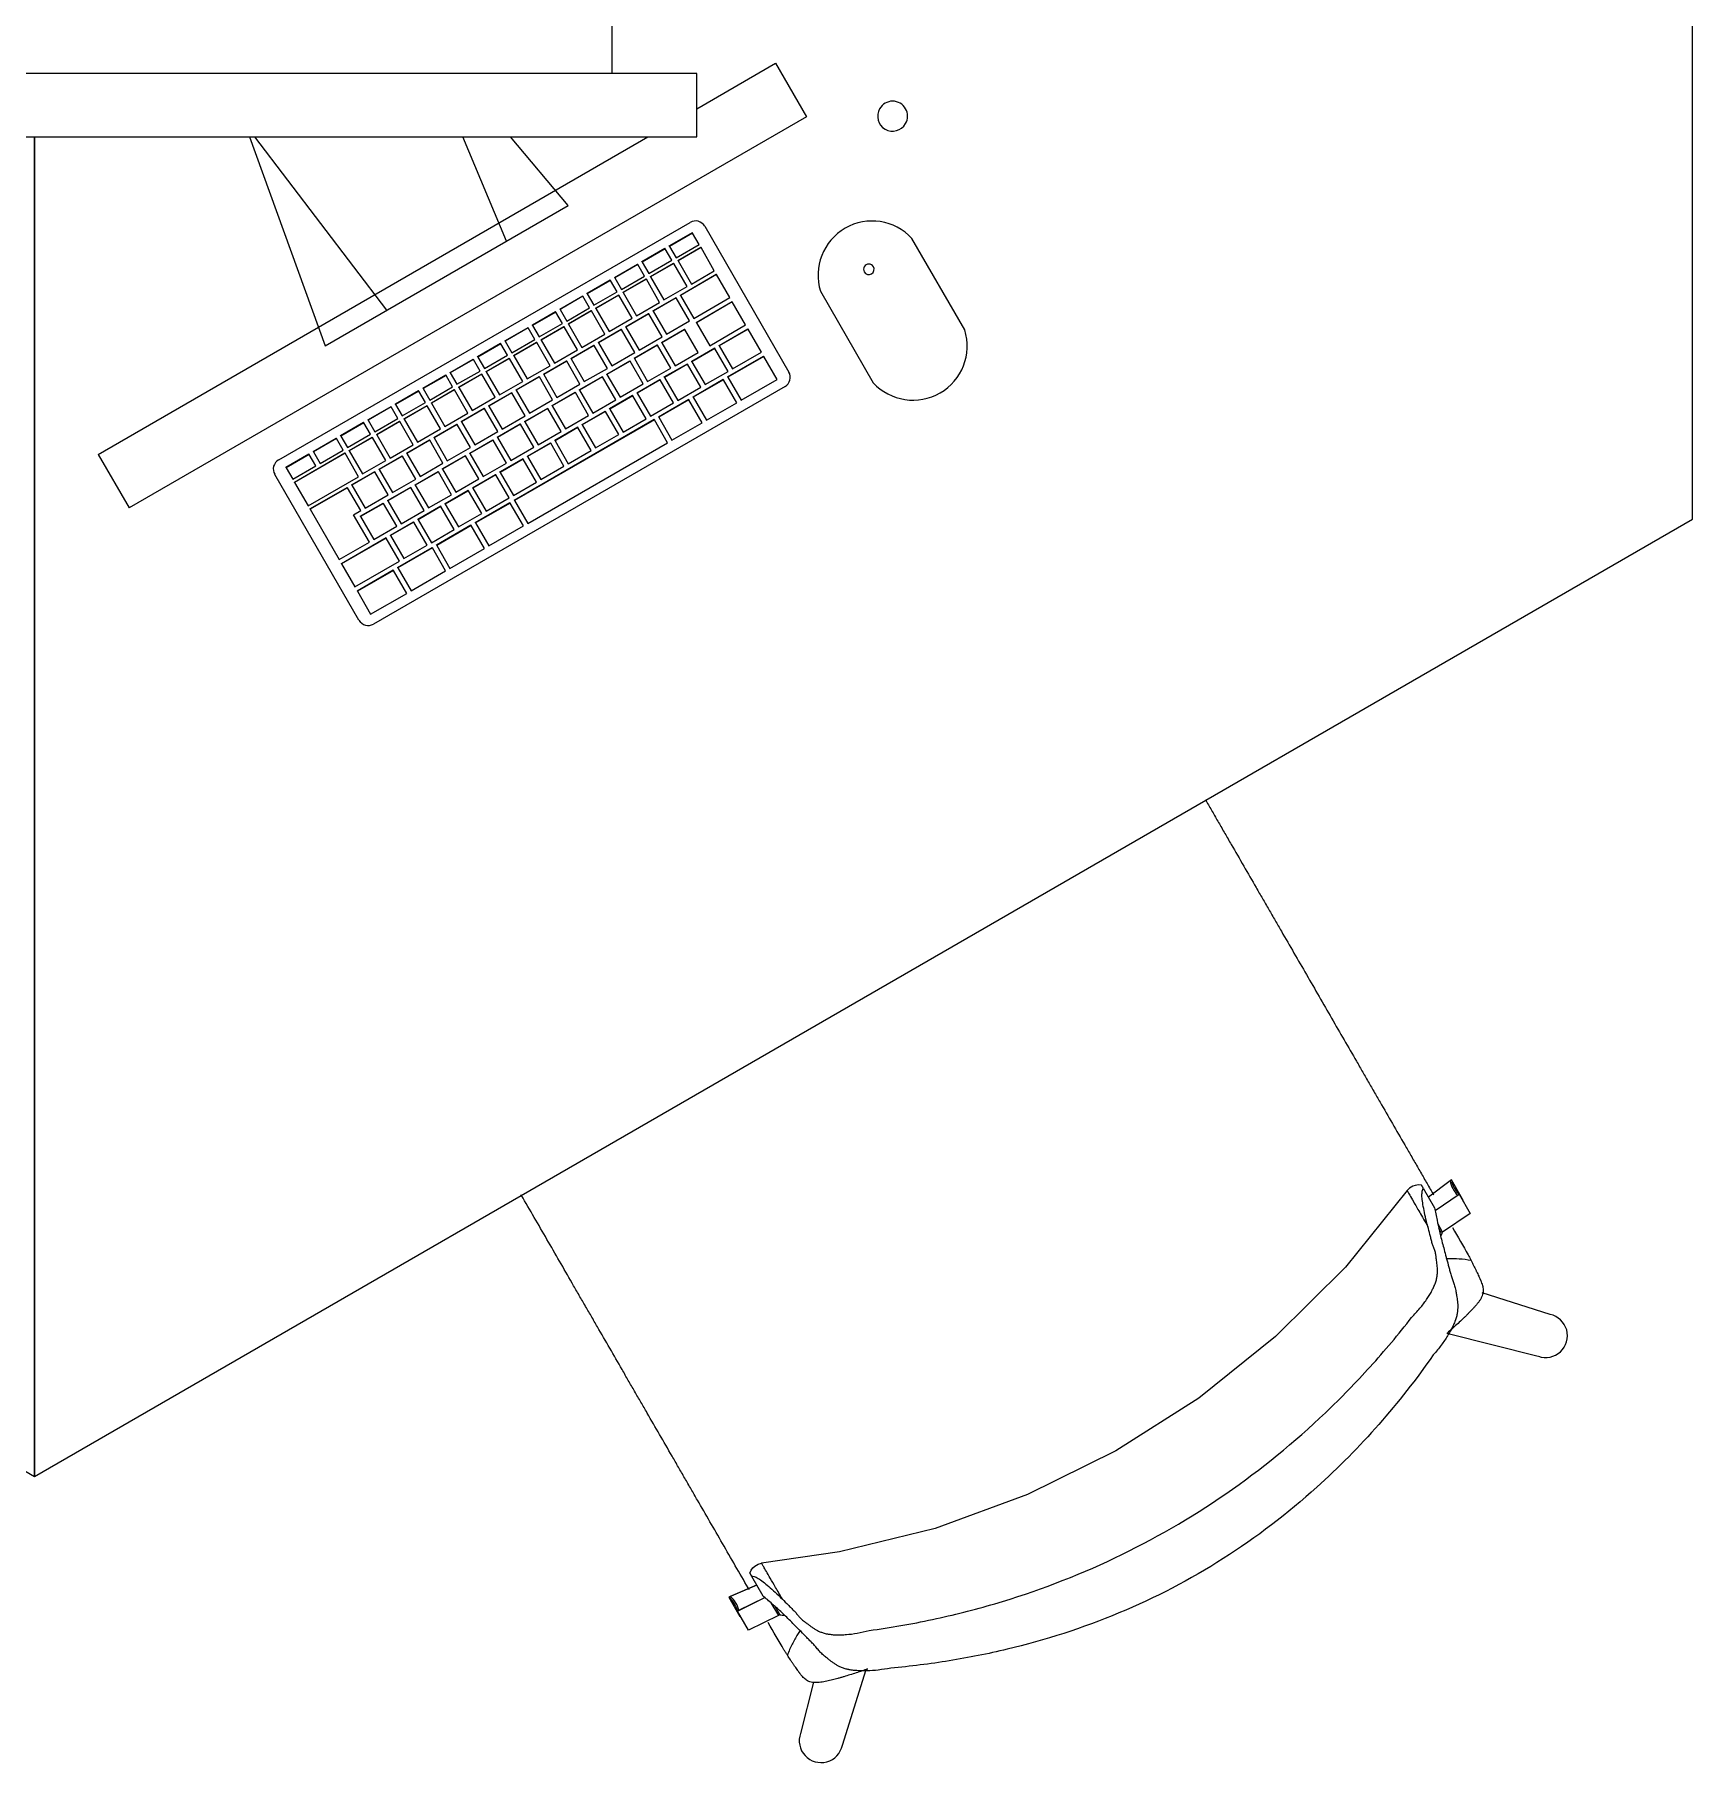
# Model space of a CAD drawing. Header units: millimetres. Extents: x 79795 to 317870, y -36033 to 97293.
# Drawn here: x 214530 to 215526, y 21471 to 22509 of the extents above; entities that cross this region are included whole.
import ezdxf

# ---------------------------------------------------------------- set-up
doc = ezdxf.new("R2010")
doc.units = ezdxf.units.MM
doc.header["$MEASUREMENT"] = 0
for name, color, linetype, lineweight in [('A-GENM', 8, 'CONTINUOUS', 9), ('E-ELEC-EQPM', 8, 'CONTINUOUS', 9), ('I-FURN', 8, 'CONTINUOUS', 9)]:
    doc.layers.add(name, color=color, linetype=linetype, lineweight=lineweight)

msp = doc.modelspace()

# ---------------------------------------------------------------- linework, layer by layer
at = {"layer": 'A-GENM'}
for p, q in [((214676.6, 22253.9), (214923.8, 22396.6)), ((214932.5, 22394.3), (214983.1, 22306.7)), ((214894.8, 22373), (214908.6, 22381)), ((214908.8, 22380.7), (214908.6, 22381)), ((214911.2, 22382.5), (214925.1, 22390.5)), ((214911.4, 22382.2), (214911.2, 22382.5)), ((214925.2, 22390.2), (214911.4, 22382.2)), ((214911.4, 22382.2), (214915.4, 22375.3)), ((214915.4, 22375.3), (214929.2, 22383.3)), ((214916.4, 22373.6), (214930.2, 22381.6)), ((214930.4, 22381.4), (214916.5, 22373.4)), ((214925.2, 22390.2), (214925.1, 22390.5)), ((214929.2, 22383.3), (214925.2, 22390.2)), ((214930.4, 22381.4), (214930.2, 22381.6)), ((214938.3, 22367.5), (214930.4, 22381.4)), ((215088.7, 22332), (215057, 22387)), ((214878.3, 22363.5), (214892.2, 22371.5)), ((214892.3, 22371.2), (214878.5, 22363.2)), ((214892.3, 22371.2), (214892.2, 22371.5)), ((214896.3, 22364.3), (214892.3, 22371.2)), ((214894.9, 22372.7), (214894.8, 22373)), ((214908.8, 22380.7), (214894.9, 22372.7)), ((214894.9, 22372.7), (214898.9, 22365.8)), ((214898.9, 22365.8), (214912.8, 22373.8)), ((214899.9, 22364.1), (214913.8, 22372.1)), ((214913.9, 22371.9), (214900, 22363.9)), ((214912.8, 22373.8), (214908.8, 22380.7)), ((214913.9, 22371.9), (214913.8, 22372.1)), ((214921.9, 22358), (214913.9, 22371.9)), ((214916.5, 22373.4), (214916.4, 22373.6)), ((214916.5, 22373.4), (214924.5, 22359.5)), ((214861.9, 22354), (214875.7, 22362)), ((214875.9, 22361.7), (214862, 22353.7)), ((214875.9, 22361.7), (214875.7, 22362)), ((214879.9, 22354.8), (214875.9, 22361.7)), ((214878.5, 22363.2), (214878.3, 22363.5)), ((214878.5, 22363.2), (214882.5, 22356.3)), ((214882.5, 22356.3), (214896.3, 22364.3)), ((214883.5, 22354.6), (214897.3, 22362.6)), ((214897.5, 22362.4), (214883.6, 22354.4)), ((214897.5, 22362.4), (214897.3, 22362.6)), ((214905.4, 22348.5), (214897.5, 22362.4)), ((214900, 22363.9), (214899.9, 22364.1)), ((214900, 22363.9), (214908, 22350)), ((214917.9, 22352.9), (214939.5, 22365.4)), ((214939.7, 22365.2), (214918, 22352.7)), ((214924.5, 22359.5), (214938.3, 22367.5)), ((214939.7, 22365.2), (214939.5, 22365.4)), ((214947.7, 22351.4), (214939.7, 22365.2)), ((214845.4, 22344.5), (214859.3, 22352.5)), ((214859.4, 22352.2), (214845.6, 22344.2)), ((214859.4, 22352.2), (214859.3, 22352.5)), ((214863.4, 22345.3), (214859.4, 22352.2)), ((214862, 22353.7), (214861.9, 22354)), ((214862, 22353.7), (214866, 22346.8)), ((214866, 22346.8), (214879.9, 22354.8)), ((214867, 22345.1), (214880.9, 22353.1)), ((214881, 22352.9), (214867.1, 22344.9)), ((214881, 22352.9), (214880.9, 22353.1)), ((214889, 22339), (214881, 22352.9)), ((214883.6, 22354.4), (214883.5, 22354.6)), ((214883.6, 22354.4), (214891.6, 22340.5)), ((214901.4, 22343.4), (214915.3, 22351.4)), ((214915.4, 22351.2), (214901.6, 22343.2)), ((214908, 22350), (214921.9, 22358)), ((214915.4, 22351.2), (214915.3, 22351.4)), ((214923.4, 22337.4), (214915.4, 22351.2)), ((214918, 22352.7), (214917.9, 22352.9)), ((214918, 22352.7), (214926, 22338.9)), ((214926, 22338.9), (214947.7, 22351.4)), ((215002, 22355.2), (215033.7, 22300.2)), ((214829, 22335), (214842.8, 22343)), ((214843, 22342.7), (214829.1, 22334.7)), ((214843, 22342.7), (214842.8, 22343)), ((214847, 22335.8), (214843, 22342.7)), ((214845.6, 22344.2), (214845.4, 22344.5)), ((214845.6, 22344.2), (214849.6, 22337.3)), ((214849.6, 22337.3), (214863.4, 22345.3)), ((214850.5, 22335.6), (214864.4, 22343.6)), ((214864.5, 22343.4), (214850.7, 22335.4)), ((214864.5, 22343.4), (214864.4, 22343.6)), ((214872.5, 22329.5), (214864.5, 22343.4)), ((214867.1, 22344.9), (214867, 22345.1)), ((214867.1, 22344.9), (214875.1, 22331)), ((214885, 22333.9), (214898.8, 22341.9)), ((214899, 22341.7), (214885.1, 22333.7)), ((214891.6, 22340.5), (214905.4, 22348.5)), ((214899, 22341.7), (214898.8, 22341.9)), ((214907, 22327.9), (214899, 22341.7)), ((214901.6, 22343.2), (214901.4, 22343.4)), ((214901.6, 22343.2), (214909.6, 22329.4)), ((214927.4, 22336.5), (214949, 22349)), ((214949.1, 22348.8), (214927.5, 22336.3)), ((214949.1, 22348.8), (214949, 22349)), ((214957.1, 22335), (214949.1, 22348.8)), ((214812.5, 22325.5), (214826.4, 22333.5)), ((214826.5, 22333.2), (214812.7, 22325.2)), ((214826.5, 22333.2), (214826.4, 22333.5)), ((214830.5, 22326.3), (214826.5, 22333.2)), ((214829.1, 22334.7), (214829, 22335)), ((214829.1, 22334.7), (214833.1, 22327.8)), ((214833.1, 22327.8), (214847, 22335.8)), ((214834.1, 22326.1), (214847.9, 22334.1)), ((214848.1, 22333.9), (214834.2, 22325.9)), ((214848.1, 22333.9), (214847.9, 22334.1)), ((214856.1, 22320), (214848.1, 22333.9)), ((214850.7, 22335.4), (214850.5, 22335.6)), ((214850.7, 22335.4), (214858.7, 22321.5)), ((214858.7, 22321.5), (214872.5, 22329.5)), ((214868.5, 22324.4), (214882.4, 22332.4)), ((214882.5, 22332.2), (214868.7, 22324.2)), ((214875.1, 22331), (214889, 22339)), ((214882.5, 22332.2), (214882.4, 22332.4)), ((214890.5, 22318.4), (214882.5, 22332.2)), ((214885.1, 22333.7), (214885, 22333.9)), ((214885.1, 22333.7), (214893.1, 22319.9)), ((214906.6, 22324.5), (214920.4, 22332.5)), ((214920.6, 22332.3), (214906.7, 22324.3)), ((214909.6, 22329.4), (214923.4, 22337.4)), ((214920.6, 22332.3), (214920.4, 22332.5)), ((214928.6, 22318.5), (214920.6, 22332.3)), ((214927.5, 22336.3), (214927.4, 22336.5)), ((214927.5, 22336.3), (214935.5, 22322.5)), ((214935.5, 22322.5), (214957.1, 22335)), ((214941.2, 22322.7), (214958.5, 22332.7)), ((214958.6, 22332.4), (214941.3, 22322.4)), ((214958.6, 22332.4), (214958.5, 22332.7)), ((214966.6, 22318.6), (214958.6, 22332.4)), ((214796.1, 22316), (214809.9, 22324)), ((214810.1, 22323.7), (214796.2, 22315.7)), ((214810.1, 22323.7), (214809.9, 22324)), ((214814, 22316.8), (214810.1, 22323.7)), ((214812.7, 22325.2), (214812.5, 22325.5)), ((214812.7, 22325.2), (214816.6, 22318.3)), ((214816.6, 22318.3), (214830.5, 22326.3)), ((214817.6, 22316.6), (214831.5, 22324.6)), ((214831.6, 22324.4), (214817.8, 22316.4)), ((214831.6, 22324.4), (214831.5, 22324.6)), ((214839.6, 22310.5), (214831.6, 22324.4)), ((214834.2, 22325.9), (214834.1, 22326.1)), ((214834.2, 22325.9), (214842.2, 22312)), ((214842.2, 22312), (214856.1, 22320)), ((214852.1, 22314.9), (214865.9, 22322.9)), ((214866.1, 22322.7), (214852.2, 22314.7)), ((214866.1, 22322.7), (214865.9, 22322.9)), ((214874.1, 22308.9), (214866.1, 22322.7)), ((214868.7, 22324.2), (214868.5, 22324.4)), ((214868.7, 22324.2), (214876.7, 22310.4)), ((214890.1, 22315), (214904, 22323)), ((214904.1, 22322.8), (214890.3, 22314.8)), ((214893.1, 22319.9), (214907, 22327.9)), ((214904.1, 22322.8), (214904, 22323)), ((214912.1, 22309), (214904.1, 22322.8)), ((214906.7, 22324.3), (214906.6, 22324.5)), ((214906.7, 22324.3), (214914.7, 22310.5)), ((214924.7, 22313.2), (214938.6, 22321.2)), ((214938.7, 22320.9), (214924.8, 22312.9)), ((214938.7, 22320.9), (214938.6, 22321.2)), ((214946.7, 22307.1), (214938.7, 22320.9)), ((214941.3, 22322.4), (214941.2, 22322.7)), ((214941.3, 22322.4), (214949.3, 22308.6)), ((214949.3, 22308.6), (214966.6, 22318.6)), ((214779.6, 22306.5), (214793.5, 22314.5)), ((214793.6, 22314.2), (214779.7, 22306.2)), ((214793.6, 22314.2), (214793.5, 22314.5)), ((214797.6, 22307.3), (214793.6, 22314.2)), ((214796.2, 22315.7), (214796.1, 22316)), ((214796.2, 22315.7), (214800.2, 22308.8)), ((214800.2, 22308.8), (214814, 22316.8)), ((214801.2, 22307.1), (214815, 22315.1)), ((214815.2, 22314.9), (214801.3, 22306.9)), ((214815.2, 22314.9), (214815, 22315.1)), ((214823.2, 22301), (214815.2, 22314.9)), ((214817.8, 22316.4), (214817.6, 22316.6)), ((214817.8, 22316.4), (214825.8, 22302.5)), ((214825.8, 22302.5), (214839.6, 22310.5)), ((214835.6, 22305.4), (214849.5, 22313.4)), ((214849.6, 22313.2), (214835.8, 22305.2)), ((214849.6, 22313.2), (214849.5, 22313.4)), ((214857.6, 22299.4), (214849.6, 22313.2)), ((214852.2, 22314.7), (214852.1, 22314.9)), ((214852.2, 22314.7), (214860.2, 22300.9)), ((214860.2, 22300.9), (214874.1, 22308.9)), ((214873.7, 22305.5), (214887.5, 22313.5)), ((214887.7, 22313.3), (214873.8, 22305.3)), ((214876.7, 22310.4), (214890.5, 22318.4)), ((214887.7, 22313.3), (214887.5, 22313.5)), ((214895.6, 22299.5), (214887.7, 22313.3)), ((214890.3, 22314.8), (214890.1, 22315)), ((214890.3, 22314.8), (214898.2, 22301)), ((214898.2, 22301), (214912.1, 22309)), ((214908.2, 22303.7), (214922.1, 22311.7)), ((214922.2, 22311.4), (214908.4, 22303.4)), ((214914.7, 22310.5), (214928.6, 22318.5)), ((214922.2, 22311.4), (214922.1, 22311.7)), ((214930.2, 22297.6), (214922.2, 22311.4)), ((214924.8, 22312.9), (214924.7, 22313.2)), ((214924.8, 22312.9), (214932.8, 22299.1)), ((214946.3, 22303.8), (214967.9, 22316.3)), ((214968.1, 22316), (214946.4, 22303.5)), ((214968.1, 22316), (214967.9, 22316.3)), ((214976, 22302.2), (214968.1, 22316)), ((214980.8, 22298), (214733.5, 22155.3)), ((214763.2, 22297), (214777, 22305)), ((214777.2, 22304.7), (214763.3, 22296.7)), ((214777.2, 22304.7), (214777, 22305)), ((214781.1, 22297.8), (214777.2, 22304.7)), ((214779.7, 22306.2), (214779.6, 22306.5)), ((214779.7, 22306.2), (214783.7, 22299.3)), ((214783.7, 22299.3), (214797.6, 22307.3)), ((214784.7, 22297.6), (214798.6, 22305.6)), ((214798.7, 22305.4), (214784.9, 22297.4)), ((214798.7, 22305.4), (214798.6, 22305.6)), ((214806.7, 22291.5), (214798.7, 22305.4)), ((214801.3, 22306.9), (214801.2, 22307.1)), ((214801.3, 22306.9), (214809.3, 22293)), ((214809.3, 22293), (214823.2, 22301)), ((214819.2, 22295.9), (214833, 22303.9)), ((214833.2, 22303.7), (214819.3, 22295.7)), ((214833.2, 22303.7), (214833, 22303.9)), ((214841.1, 22289.9), (214833.2, 22303.7)), ((214835.8, 22305.2), (214835.6, 22305.4)), ((214835.8, 22305.2), (214843.7, 22291.4)), ((214843.7, 22291.4), (214857.6, 22299.4)), ((214857.2, 22296), (214871.1, 22304)), ((214871.2, 22303.8), (214857.4, 22295.8)), ((214871.2, 22303.8), (214871.1, 22304)), ((214879.2, 22290), (214871.2, 22303.8)), ((214873.8, 22305.3), (214873.7, 22305.5)), ((214873.8, 22305.3), (214881.8, 22291.5)), ((214881.8, 22291.5), (214895.6, 22299.5)), ((214891.8, 22294.2), (214905.6, 22302.2)), ((214905.8, 22301.9), (214891.9, 22293.9)), ((214905.8, 22301.9), (214905.6, 22302.2)), ((214913.8, 22288.1), (214905.8, 22301.9)), ((214908.4, 22303.4), (214908.2, 22303.7)), ((214908.4, 22303.4), (214916.4, 22289.6)), ((214925.5, 22291.8), (214943.7, 22302.3)), ((214943.8, 22302), (214925.6, 22291.5)), ((214932.8, 22299.1), (214946.7, 22307.1)), ((214943.8, 22302), (214943.7, 22302.3)), ((214951.8, 22288.2), (214943.8, 22302)), ((214946.4, 22303.5), (214946.3, 22303.8)), ((214946.5, 22303.5), (214954.4, 22289.7)), ((214954.4, 22289.7), (214976, 22302.2)), ((214746.7, 22287.5), (214760.6, 22295.5)), ((214760.7, 22295.2), (214746.8, 22287.2)), ((214750.8, 22280.3), (214764.7, 22288.3)), ((214760.7, 22295.2), (214760.6, 22295.5)), ((214764.7, 22288.3), (214760.7, 22295.2)), ((214763.3, 22296.7), (214763.2, 22297)), ((214763.3, 22296.7), (214767.3, 22289.8)), ((214767.3, 22289.8), (214781.1, 22297.8)), ((214768.3, 22288.1), (214782.1, 22296.1)), ((214768.4, 22287.9), (214768.3, 22288.1)), ((214782.3, 22295.9), (214768.4, 22287.9)), ((214768.4, 22287.9), (214776.4, 22274)), ((214782.3, 22295.9), (214782.1, 22296.1)), ((214790.2, 22282), (214782.3, 22295.9)), ((214784.9, 22297.4), (214784.7, 22297.6)), ((214784.9, 22297.4), (214792.8, 22283.5)), ((214792.8, 22283.5), (214806.7, 22291.5)), ((214802.7, 22286.4), (214816.6, 22294.4)), ((214816.7, 22294.2), (214802.9, 22286.2)), ((214816.7, 22294.2), (214816.6, 22294.4)), ((214824.7, 22280.4), (214816.7, 22294.2)), ((214819.3, 22295.7), (214819.2, 22295.9)), ((214819.3, 22295.7), (214827.3, 22281.9)), ((214827.3, 22281.9), (214841.1, 22289.9)), ((214840.8, 22286.5), (214854.6, 22294.5)), ((214854.8, 22294.3), (214840.9, 22286.3)), ((214854.8, 22294.3), (214854.6, 22294.5)), ((214862.7, 22280.5), (214854.8, 22294.3)), ((214857.4, 22295.8), (214857.2, 22296)), ((214857.4, 22295.8), (214865.3, 22282)), ((214865.3, 22282), (214879.2, 22290)), ((214875.3, 22284.7), (214889.2, 22292.7)), ((214889.3, 22292.4), (214875.5, 22284.4)), ((214889.3, 22292.4), (214889.2, 22292.7)), ((214897.3, 22278.6), (214889.3, 22292.4)), ((214891.9, 22293.9), (214891.8, 22294.2)), ((214891.9, 22293.9), (214899.9, 22280.1)), ((214899.9, 22280.1), (214913.8, 22288.1)), ((214904.7, 22279.8), (214922.9, 22290.3)), ((214923, 22290), (214904.9, 22279.5)), ((214916.4, 22289.6), (214930.2, 22297.6)), ((214923, 22290), (214922.9, 22290.3)), ((214931, 22276.2), (214923, 22290)), ((214925.6, 22291.5), (214925.5, 22291.8)), ((214925.6, 22291.5), (214933.6, 22277.7)), ((214933.6, 22277.7), (214951.8, 22288.2)), ((214730.2, 22278), (214744.1, 22286)), ((214730.4, 22277.7), (214730.2, 22278)), ((214744.2, 22285.7), (214730.4, 22277.7)), ((214730.4, 22277.7), (214734.4, 22270.8)), ((214734.4, 22270.8), (214748.2, 22278.8)), ((214735.4, 22269.1), (214749.2, 22277.1)), ((214744.2, 22285.7), (214744.1, 22286)), ((214748.2, 22278.8), (214744.2, 22285.7)), ((214746.8, 22287.2), (214746.7, 22287.5)), ((214746.8, 22287.2), (214750.8, 22280.3)), ((214749.4, 22276.9), (214749.2, 22277.1)), ((214751.8, 22278.6), (214765.7, 22286.6)), ((214752, 22278.4), (214751.8, 22278.6)), ((214765.8, 22286.4), (214752, 22278.4)), ((214752, 22278.4), (214759.9, 22264.5)), ((214765.8, 22286.4), (214765.7, 22286.6)), ((214773.8, 22272.5), (214765.8, 22286.4)), ((214776.4, 22274), (214790.2, 22282)), ((214786.3, 22276.9), (214800.1, 22284.9)), ((214800.3, 22284.7), (214786.4, 22276.7)), ((214800.3, 22284.7), (214800.1, 22284.9)), ((214808.2, 22270.9), (214800.3, 22284.7)), ((214802.9, 22286.2), (214802.7, 22286.4)), ((214802.9, 22286.2), (214810.8, 22272.4)), ((214810.8, 22272.4), (214824.7, 22280.4)), ((214818.1, 22229.8), (214902.1, 22278.3)), ((214902.3, 22278), (214818.3, 22229.5)), ((214824.3, 22277), (214838.2, 22285)), ((214838.3, 22284.8), (214824.4, 22276.8)), ((214838.3, 22284.8), (214838.2, 22285)), ((214846.3, 22271), (214838.3, 22284.8)), ((214840.9, 22286.3), (214840.8, 22286.5)), ((214840.9, 22286.3), (214848.9, 22272.5)), ((214848.9, 22272.5), (214862.7, 22280.5)), ((214858.9, 22275.2), (214872.7, 22283.2)), ((214872.9, 22282.9), (214859, 22274.9)), ((214872.9, 22282.9), (214872.7, 22283.2)), ((214880.9, 22269.1), (214872.9, 22282.9)), ((214875.5, 22284.4), (214875.3, 22284.7)), ((214875.5, 22284.4), (214883.5, 22270.6)), ((214883.5, 22270.6), (214897.3, 22278.6)), ((214902.3, 22278), (214902.1, 22278.3)), ((214910.2, 22264.2), (214902.3, 22278)), ((214904.9, 22279.5), (214904.7, 22279.8)), ((214904.9, 22279.5), (214912.8, 22265.7)), ((214697.3, 22259), (214711.2, 22267)), ((214711.3, 22266.7), (214697.5, 22258.7)), ((214711.3, 22266.7), (214711.2, 22267)), ((214715.3, 22259.8), (214711.3, 22266.7)), ((214713.8, 22268.5), (214727.6, 22276.5)), ((214713.9, 22268.2), (214713.8, 22268.5)), ((214727.8, 22276.2), (214713.9, 22268.2)), ((214713.9, 22268.2), (214717.9, 22261.3)), ((214717.9, 22261.3), (214731.8, 22269.3)), ((214718.9, 22259.6), (214732.8, 22267.6)), ((214732.9, 22267.4), (214719, 22259.4)), ((214727.8, 22276.2), (214727.6, 22276.5)), ((214731.8, 22269.3), (214727.8, 22276.2)), ((214732.9, 22267.4), (214732.8, 22267.6)), ((214740.9, 22253.5), (214732.9, 22267.4)), ((214735.5, 22268.9), (214735.4, 22269.1)), ((214749.4, 22276.9), (214735.5, 22268.9)), ((214735.5, 22268.9), (214743.5, 22255)), ((214757.3, 22263), (214749.4, 22276.9)), ((214759.9, 22264.5), (214773.8, 22272.5)), ((214769.8, 22267.4), (214783.7, 22275.4)), ((214769.9, 22267.2), (214769.8, 22267.4)), ((214783.8, 22275.2), (214769.9, 22267.2)), ((214769.9, 22267.2), (214777.9, 22253.4)), ((214783.8, 22275.2), (214783.7, 22275.4)), ((214791.8, 22261.4), (214783.8, 22275.2)), ((214786.4, 22276.7), (214786.3, 22276.9)), ((214786.4, 22276.7), (214794.4, 22262.9)), ((214794.4, 22262.9), (214808.2, 22270.9)), ((214807.8, 22267.5), (214821.7, 22275.5)), ((214808, 22267.3), (214807.8, 22267.5)), ((214821.8, 22275.3), (214808, 22267.3)), ((214808, 22267.3), (214816, 22253.5)), ((214821.8, 22275.3), (214821.7, 22275.5)), ((214829.8, 22261.5), (214821.8, 22275.3)), ((214824.4, 22276.8), (214824.3, 22277)), ((214824.4, 22276.8), (214832.4, 22263)), ((214832.4, 22263), (214846.3, 22271)), ((214842.4, 22265.7), (214856.3, 22273.7)), ((214856.4, 22273.4), (214842.6, 22265.4)), ((214856.4, 22273.4), (214856.3, 22273.7)), ((214864.4, 22259.6), (214856.4, 22273.4)), ((214859, 22274.9), (214858.9, 22275.2)), ((214859, 22274.9), (214867, 22261.1)), ((214867, 22261.1), (214880.9, 22269.1)), ((214912.8, 22265.7), (214931, 22276.2)), ((214680.9, 22249.5), (214694.7, 22257.5)), ((214694.9, 22257.2), (214681, 22249.2)), ((214686, 22240.6), (214716.3, 22258.1)), ((214716.5, 22257.9), (214686.1, 22240.4)), ((214694.9, 22257.2), (214694.7, 22257.5)), ((214698.9, 22250.3), (214694.9, 22257.2)), ((214697.5, 22258.7), (214697.3, 22259)), ((214697.5, 22258.7), (214701.5, 22251.8)), ((214701.5, 22251.8), (214715.3, 22259.8)), ((214716.5, 22257.9), (214716.3, 22258.1)), ((214724.6, 22243.8), (214716.5, 22257.9)), ((214719, 22259.4), (214718.9, 22259.6)), ((214719, 22259.4), (214727, 22245.5)), ((214736.9, 22248.4), (214750.8, 22256.4)), ((214743.5, 22255), (214757.3, 22263)), ((214750.9, 22256.2), (214750.8, 22256.4)), ((214753.4, 22257.9), (214767.2, 22265.9)), ((214753.5, 22257.7), (214753.4, 22257.9)), ((214767.3, 22265.7), (214753.5, 22257.7)), ((214753.5, 22257.7), (214761.5, 22243.9)), ((214767.3, 22265.7), (214767.2, 22265.9)), ((214775.3, 22251.9), (214767.3, 22265.7)), ((214774.9, 22248.5), (214788.8, 22256.5)), ((214777.9, 22253.4), (214791.8, 22261.4)), ((214788.9, 22256.3), (214788.8, 22256.5)), ((214791.4, 22258), (214805.3, 22266)), ((214791.5, 22257.8), (214791.4, 22258)), ((214805.4, 22265.8), (214791.5, 22257.8)), ((214791.5, 22257.8), (214799.5, 22244)), ((214805.4, 22265.8), (214805.3, 22266)), ((214813.4, 22252), (214805.4, 22265.8)), ((214816, 22253.5), (214829.8, 22261.5)), ((214826, 22256.2), (214839.8, 22264.2)), ((214840, 22263.9), (214826.1, 22255.9)), ((214826.2, 22215.7), (214910.2, 22264.2)), ((214840, 22263.9), (214839.8, 22264.2)), ((214847.9, 22250.1), (214840, 22263.9)), ((214842.6, 22265.4), (214842.4, 22265.7)), ((214842.6, 22265.4), (214850.5, 22251.6)), ((214850.5, 22251.6), (214864.4, 22259.6)), ((214681, 22249.2), (214680.9, 22249.5)), ((214681, 22249.2), (214685, 22242.3)), ((214685, 22242.3), (214698.9, 22250.3)), ((214720.4, 22238.9), (214734.3, 22246.9)), ((214734.4, 22246.7), (214720.6, 22238.7)), ((214727, 22245.5), (214740.9, 22253.5)), ((214734.4, 22246.7), (214734.3, 22246.9)), ((214742.4, 22232.9), (214734.4, 22246.7)), ((214737, 22248.2), (214736.9, 22248.4)), ((214750.9, 22256.2), (214737, 22248.2)), ((214737, 22248.2), (214745, 22234.4)), ((214758.9, 22242.4), (214750.9, 22256.2)), ((214758.5, 22239), (214772.3, 22247)), ((214772.5, 22246.8), (214758.6, 22238.8)), ((214761.5, 22243.9), (214775.3, 22251.9)), ((214772.5, 22246.8), (214772.3, 22247)), ((214780.5, 22233), (214772.5, 22246.8)), ((214775.1, 22248.3), (214774.9, 22248.5)), ((214788.9, 22256.3), (214775.1, 22248.3)), ((214775.1, 22248.3), (214783.1, 22234.5)), ((214796.9, 22242.5), (214788.9, 22256.3)), ((214799.5, 22244), (214813.4, 22252)), ((214809.5, 22246.7), (214823.4, 22254.7)), ((214809.7, 22246.4), (214809.5, 22246.7)), ((214823.5, 22254.4), (214809.7, 22246.4)), ((214809.7, 22246.4), (214817.6, 22232.6)), ((214823.5, 22254.4), (214823.4, 22254.7)), ((214831.5, 22240.6), (214823.5, 22254.4)), ((214826.1, 22255.9), (214826, 22256.2)), ((214826.1, 22255.9), (214834.1, 22242.1)), ((214834.1, 22242.1), (214847.9, 22250.1)), ((214724.8, 22157.6), (214674.2, 22245.2)), ((214686.1, 22240.4), (214686, 22240.6)), ((214686.1, 22240.4), (214694.3, 22226.3)), ((214694.3, 22226.3), (214724.6, 22243.8)), ((214695.3, 22224.4), (214717.8, 22237.4)), ((214718, 22237.2), (214695.5, 22224.2)), ((214718, 22237.2), (214717.8, 22237.4)), ((214726, 22223.4), (214718, 22237.2)), ((214720.6, 22238.7), (214720.4, 22238.9)), ((214720.6, 22238.7), (214728.6, 22224.9)), ((214742, 22229.5), (214755.9, 22237.5)), ((214756, 22237.3), (214742.2, 22229.3)), ((214745, 22234.4), (214758.9, 22242.4)), ((214756, 22237.3), (214755.9, 22237.5)), ((214764, 22223.5), (214756, 22237.3)), ((214758.6, 22238.8), (214758.5, 22239)), ((214758.6, 22238.8), (214766.6, 22225)), ((214776.6, 22227.7), (214790.5, 22235.7)), ((214783.1, 22234.5), (214796.9, 22242.5)), ((214790.6, 22235.4), (214790.5, 22235.7)), ((214793.1, 22237.2), (214806.9, 22245.2)), ((214793.2, 22236.9), (214793.1, 22237.2)), ((214807.1, 22244.9), (214793.2, 22236.9)), ((214793.2, 22236.9), (214801.2, 22223.1)), ((214807.1, 22244.9), (214806.9, 22245.2)), ((214815, 22231.1), (214807.1, 22244.9)), ((214817.6, 22232.6), (214831.5, 22240.6)), ((214725.6, 22220), (214739.4, 22228)), ((214739.6, 22227.8), (214725.7, 22219.8)), ((214728.6, 22224.9), (214742.4, 22232.9)), ((214739.6, 22227.8), (214739.4, 22228)), ((214747.6, 22214), (214739.6, 22227.8)), ((214742.2, 22229.3), (214742, 22229.5)), ((214742.2, 22229.3), (214750.1, 22215.5)), ((214760.2, 22218.2), (214774, 22226.2)), ((214774.1, 22225.9), (214760.3, 22217.9)), ((214766.6, 22225), (214780.5, 22233)), ((214774.1, 22225.9), (214774, 22226.2)), ((214782.1, 22212.1), (214774.1, 22225.9)), ((214776.7, 22227.4), (214776.6, 22227.7)), ((214790.6, 22235.4), (214776.7, 22227.4)), ((214776.7, 22227.4), (214784.7, 22213.6)), ((214798.6, 22221.6), (214790.6, 22235.4)), ((214794.7, 22216.3), (214815.5, 22228.3)), ((214815.7, 22228), (214794.9, 22216)), ((214801.2, 22223.1), (214815, 22231.1)), ((214815.7, 22228), (214815.5, 22228.3)), ((214823.6, 22214.2), (214815.7, 22228)), ((214818.3, 22229.5), (214818.1, 22229.8)), ((214818.3, 22229.5), (214826.2, 22215.7)), ((214695.5, 22224.2), (214695.3, 22224.4)), ((214695.5, 22224.2), (214712.9, 22194)), ((214721.6, 22220.9), (214726, 22223.4)), ((214731.1, 22204.5), (214721.6, 22220.9)), ((214725.7, 22219.8), (214725.6, 22220)), ((214725.7, 22219.8), (214733.7, 22206)), ((214743.7, 22208.7), (214757.6, 22216.7)), ((214757.7, 22216.4), (214743.8, 22208.4)), ((214750.1, 22215.5), (214764, 22223.5)), ((214757.7, 22216.4), (214757.6, 22216.7)), ((214765.7, 22202.6), (214757.7, 22216.4)), ((214760.3, 22217.9), (214760.2, 22218.2)), ((214760.3, 22217.9), (214768.3, 22204.1)), ((214784.7, 22213.6), (214798.6, 22221.6)), ((214794.9, 22216), (214794.7, 22216.3)), ((214794.9, 22216), (214802.8, 22202.2)), ((214712.9, 22194), (214731.1, 22204.5)), ((214714.3, 22191.7), (214741.1, 22207.2)), ((214741.2, 22206.9), (214714.4, 22191.4)), ((214733.7, 22206), (214747.6, 22214)), ((214741.2, 22206.9), (214741.1, 22207.2)), ((214749.2, 22193.1), (214741.2, 22206.9)), ((214743.8, 22208.4), (214743.7, 22208.7)), ((214743.8, 22208.4), (214751.8, 22194.6)), ((214768.3, 22204.1), (214782.1, 22212.1)), ((214771.4, 22202.8), (214792.1, 22214.8)), ((214792.3, 22214.5), (214771.5, 22202.5)), ((214792.3, 22214.5), (214792.1, 22214.8)), ((214800.2, 22200.7), (214792.3, 22214.5)), ((214802.8, 22202.2), (214823.6, 22214.2)), ((214748, 22189.3), (214768.8, 22201.3)), ((214768.9, 22201), (214748.1, 22189)), ((214751.8, 22194.6), (214765.7, 22202.6)), ((214768.9, 22201), (214768.8, 22201.3)), ((214776.9, 22187.2), (214768.9, 22201)), ((214771.5, 22202.5), (214771.4, 22202.8)), ((214771.5, 22202.5), (214779.5, 22188.7)), ((214779.5, 22188.7), (214800.2, 22200.7)), ((214714.4, 22191.4), (214714.3, 22191.7)), ((214714.4, 22191.4), (214722.4, 22177.6)), ((214722.4, 22177.6), (214749.2, 22193.1)), ((214723.7, 22175.3), (214745.4, 22187.8)), ((214745.5, 22187.5), (214723.9, 22175)), ((214745.5, 22187.5), (214745.4, 22187.8)), ((214753.5, 22173.7), (214745.5, 22187.5)), ((214748.1, 22189), (214748, 22189.3)), ((214748.1, 22189), (214756.1, 22175.2)), ((214756.1, 22175.2), (214776.9, 22187.2)), ((214723.9, 22175), (214723.7, 22175.3)), ((214723.9, 22175), (214731.8, 22161.2)), ((214731.8, 22161.2), (214753.5, 22173.7))]:
    msp.add_line(p, q, dxfattribs=at)
for centre, radius, start, end in [((214927, 22391.1), 6.35, 30, 120), ((215033.1, 22364.9), 32.5, 42.6804, 197.3196), ((215031.1, 22368.4), 3.16, 30, 210), ((215031.1, 22368.4), 3.16, 210, 30), ((215057.7, 22322.3), 32.5, 222.6804, 17.3196), ((214977.6, 22303.5), 6.35, 300, 30), ((214679.7, 22248.4), 6.35, 120, 210), ((214730.3, 22160.8), 6.35, 210, 300)]:
    msp.add_arc(centre, radius, start, end, dxfattribs=at)
at = {"layer": 'E-ELEC-EQPM'}
for p, q in [((214877, 22486), (214877, 22577.9)), ((214877, 22486), (214877, 22577.9)), ((214927.8, 22486), (214127.8, 22486)), ((214927.8, 22486), (214877, 22486)), ((214927.8, 22447.9), (214927.8, 22486)), ((214927.8, 22447.9), (214927.8, 22486)), ((214127.8, 22447.9), (214927.8, 22447.9)), ((214127.8, 22447.9), (214927.8, 22447.9))]:
    msp.add_line(p, q, dxfattribs=at)
at = {"layer": 'I-FURN'}
for p, q in [((215525.9, 22218.2), (215525.8, 23368.3)), ((214927.8, 22464.9), (214975.1, 22492.2)), ((214975.1, 22492.2), (214993.7, 22460.1)), ((214993.7, 22460.1), (214586.7, 22225.1)), ((214530, 21643.2), (214529.9, 22447.9)), ((214529.9, 22447.9), (214530, 21643.2)), ((214568.2, 22257.2), (214898.4, 22447.9)), ((214659, 22447.9), (214704.6, 22322.5)), ((214741.5, 22343.8), (214662.2, 22447.9)), ((214813.5, 22385.4), (214787.3, 22447.9)), ((214850.4, 22406.7), (214815.8, 22447.9)), ((214704.6, 22322.5), (214850.4, 22406.7)), ((214568.2, 22257.2), (214586.7, 22225.1)), ((213534, 22218.2), (214530, 21643.2)), ((214530, 21643.2), (215525.9, 22218.2)), ((215381.2, 21821.3), (215367.3, 21810.9)), ((215380.3, 21820.8), (215367.3, 21811)), ((215387.8, 21809.7), (215381.2, 21821.3)), ((215354.5, 21814.9), (215317.4, 21768.9)), ((215356, 21816.4), (215354.5, 21814.9)), ((215358, 21817.6), (215356, 21816.4)), ((215359.4, 21818), (215358, 21817.6)), ((215361.3, 21818.3), (215359.4, 21818)), ((215363.2, 21818.1), (215361.3, 21818.3)), ((215364.2, 21816.3), (215371, 21804.5)), ((215371.3, 21803), (215385.7, 21812.7)), ((215385.7, 21812.7), (215392.4, 21801.1)), ((215392.4, 21801.1), (215375.8, 21790)), ((215375.8, 21790), (215372.9, 21795.1)), ((215375, 21789.5), (215373.5, 21792.1)), ((215317.4, 21768.9), (215275.5, 21727.2)), ((215440.4, 21740.5), (215399.6, 21753.4)), ((215275.5, 21727.2), (215229.3, 21690.2)), ((215378.4, 21729.2), (215433.3, 21715.4)), ((215229.3, 21690.2), (215179.5, 21658.5)), ((215179.5, 21658.5), (215126.4, 21632.3)), ((215126.4, 21632.3), (215070.9, 21612)), ((215070.9, 21612), (215013.5, 21597.8)), ((215013.5, 21597.8), (214966.7, 21591)), ((214959.6, 21585.1), (214960.4, 21586.8)), ((214960.4, 21586.8), (214961.5, 21588.3)), ((214960.6, 21583.3), (214967.4, 21571.5)), ((214961.5, 21588.3), (214962.6, 21589.3)), ((214962.6, 21589.3), (214964.6, 21590.4)), ((214964.6, 21590.4), (214966.7, 21591)), ((214963.8, 21577.8), (214947, 21570.6)), ((214963.7, 21577.9), (214947.8, 21571.1)), ((214947, 21570.6), (214953.7, 21559)), ((214952.2, 21562.3), (214968.7, 21570.4)), ((214958.8, 21550.8), (214952.2, 21562.3)), ((214953, 21562.8), (214968.6, 21570.5)), ((214972.3, 21567.2), (214976.8, 21559.6)), ((214974.6, 21565.2), (214977.6, 21560.1)), ((214976.8, 21559.6), (214958.8, 21550.8)), ((214997.8, 21519.6), (214990, 21488.8)), ((215015.2, 21481.7), (215029.5, 21527.2))]:
    msp.add_line(p, q, dxfattribs=at)
for centre, radius, start, end in [((215045.4, 22460.4), 9, 150, 330), ((215045.4, 22460.4), 9, 330, 150), ((215437.7, 21727.7), 13.1, 250.4176, 78.0338), ((215002.4, 21484.4), 13.1, 160.3941, 348.0104)]:
    msp.add_arc(centre, radius, start, end, dxfattribs=at)
for centre, start_param, end_param in [((215397.3, 21824.3), 5.960696, 6.540192), ((215398.1, 21824.8), 5.960696, 6.540192), ((215404.8, 21813.3), 5.960696, 6.044337), ((214935.4, 21557.7), 2.884586, 3.464082), ((214936.3, 21558.2), 2.884586, 3.464082)]:
    msp.add_ellipse(centre, major_axis=(-15.1, -8.7), ratio=0.978487, start_param=start_param, end_param=end_param, dxfattribs=at)
for points, knots in [([(215233.3, 22049.7), (215233.5, 22049.5), (215234.8, 22047.2), (215237.4, 22042.6), (215241.2, 22036.1), (215245, 22029.4), (215250.1, 22020.7), (215256.3, 22009.9), (215262.5, 21999.1), (215267.6, 21990.4), (215271.4, 21983.8), (215275.2, 21977.2), (215280.2, 21968.5), (215286.5, 21957.6), (215294, 21944.7), (215301.6, 21931.5), (215309.1, 21918.4), (215316.6, 21905.5), (215322.8, 21894.8), (215327.8, 21886.1), (215331.6, 21879.5), (215335.4, 21872.9), (215340.4, 21864.3), (215346.5, 21853.7), (215352.7, 21843), (215357.7, 21834.3), (215361.6, 21827.6), (215365.5, 21820.8), (215368.4, 21815.8), (215370, 21812.9), (215370.4, 21812.3)], [-0.7515277, -0.7515277, -0.7515277, -0.7515277, -0.75, -0.7321429, -0.7142857, -0.6964286, -0.6785714, -0.6428571, -0.6071429, -0.5892857, -0.5714286, -0.5535714, -0.5357143, -0.5, -0.4642857, -0.4285714, -0.3928571, -0.3571429, -0.3214286, -0.3035714, -0.2857143, -0.2678571, -0.25, -0.2142857, -0.1785714, -0.1607143, -0.1428571, -0.125, -0.1071429, -0.1022726, -0.1022726, -0.1022726, -0.1022726]), ([(214959.3, 21575.1), (214959.1, 21575.4), (214956.3, 21580.2), (214950.9, 21589.6), (214943.2, 21602.9), (214935.7, 21616), (214929.4, 21626.8), (214924.4, 21635.5), (214920.5, 21642.2), (214916.7, 21648.8), (214911.7, 21657.6), (214905.4, 21668.4), (214899.2, 21679.1), (214894.2, 21687.8), (214890.4, 21694.3), (214886.6, 21700.9), (214881.7, 21709.5), (214875.5, 21720.2), (214869.3, 21730.9), (214864.3, 21739.6), (214860.5, 21746.2), (214856.6, 21752.8), (214851.6, 21761.6), (214845.3, 21772.5), (214837.8, 21785.6), (214830.1, 21798.8), (214824.9, 21807.8), (214822.3, 21812.2), (214822.3, 21812.4)], [-0.896036, -0.896036, -0.896036, -0.896036, -0.8928571, -0.8571429, -0.8214286, -0.7857143, -0.75, -0.7321429, -0.7142857, -0.6964286, -0.6785714, -0.6428571, -0.6071429, -0.5892857, -0.5714286, -0.5535714, -0.5357143, -0.5, -0.4642857, -0.4464286, -0.4285714, -0.4107143, -0.3928571, -0.3571429, -0.3214286, -0.2857143, -0.25, -0.2489174, -0.2489174, -0.2489174, -0.2489174]), ([(215354.5, 21814.9), (215354.5, 21814.9), (215354.5, 21814.8), (215354.8, 21814.3), (215355.3, 21813.5), (215356.3, 21811.8), (215358.2, 21808.4), (215361.8, 21802.2), (215365.1, 21796.5), (215367, 21793.3)], [0.3374293, 0.3374293, 0.3374293, 0.3374293, 0.3888889, 0.4444444, 0.5138889, 0.5833333, 0.7222222, 0.8611111, 1, 1, 1, 1]), ([(215357.2, 21738.7), (215359, 21740.6), (215362.3, 21744.2), (215365.6, 21748.6), (215367.8, 21751.9), (215369.2, 21754.4), (215370.2, 21756.4), (215370.8, 21757.7), (215371.1, 21758.5), (215371.4, 21759.1), (215371.6, 21759.6), (215371.8, 21760.4), (215372.2, 21761.7), (215372.5, 21763.5), (215372.7, 21765.6), (215372.7, 21767.5), (215372.6, 21769.4), (215372.4, 21771.2), (215372.2, 21772.6), (215372.1, 21773.5), (215372, 21774), (215372, 21774.4), (215372, 21774.8), (215371.9, 21775.3), (215371.8, 21776.1), (215371.6, 21777.2), (215371.3, 21778.4), (215370.8, 21779.8), (215370.3, 21781.2), (215369.8, 21782.6), (215369.4, 21783.7), (215369.1, 21784.9), (215368.7, 21786.5), (215368, 21789.3), (215367.3, 21791.7), (215367, 21793.3)], [0, 0, 0, 0, 0.0625, 0.125, 0.15625, 0.1875, 0.21875, 0.234375, 0.242188, 0.25, 0.257812, 0.265625, 0.28125, 0.3125, 0.34375, 0.375, 0.40625, 0.4375, 0.46875, 0.484375, 0.492188, 0.5, 0.507812, 0.515625, 0.53125, 0.5625, 0.59375, 0.625, 0.6875, 0.71875, 0.75, 0.78125, 0.8125, 0.875, 1, 1, 1, 1]), ([(215372.5, 21797.1), (215372.8, 21795.1), (215373.5, 21791.8), (215374.8, 21786.7), (215375.9, 21782.6), (215377, 21778.4), (215378.2, 21773.9), (215379.3, 21769.8), (215380.2, 21766.5), (215380.8, 21764.4), (215381.3, 21762.7), (215381.9, 21761.1), (215382.5, 21759.5), (215383, 21757.8), (215383.4, 21756.4), (215383.7, 21755.2), (215383.8, 21754.3), (215383.9, 21753.8), (215384, 21753.4), (215384, 21753), (215384.1, 21752.5), (215384.2, 21751.5), (215384.5, 21750.1), (215384.7, 21748.3), (215384.9, 21746.5), (215384.9, 21744.5), (215384.8, 21742.5), (215384.5, 21740.7), (215384.2, 21739.3), (215384, 21738.6), (215383.8, 21738), (215383.6, 21737.4), (215383.3, 21736.6), (215382.7, 21735.1), (215381.8, 21733), (215380.4, 21730.4), (215378.3, 21726.8), (215375.1, 21722.1), (215372, 21718.2), (215370.2, 21716.2)], [0, 0, 0, 0, 0.142857, 0.214286, 0.285714, 0.357143, 0.428571, 0.5, 0.535714, 0.571429, 0.589286, 0.607143, 0.642857, 0.660714, 0.678571, 0.696429, 0.705357, 0.709821, 0.714286, 0.71875, 0.723214, 0.732143, 0.75, 0.767857, 0.785714, 0.803571, 0.821429, 0.839286, 0.848214, 0.852679, 0.857143, 0.861607, 0.866071, 0.875, 0.892857, 0.910714, 0.928571, 0.964286, 1, 1, 1, 1]), ([(215374.7, 21787.5), (215374.9, 21787.9), (215375.3, 21788.8), (215375.6, 21789.6), (215375.8, 21790)], [-0.5281276, -0.5281276, -0.5281276, -0.5281276, -0.3333333, -0.1258677, -0.1258677, -0.1258677, -0.1258677]), ([(215392.9, 21772.9), (215390.5, 21773.3), (215385.8, 21773.9), (215380.8, 21774), (215378.2, 21773.8), (215377.8, 21773.8)], [0, 0, 0, 0, 0.02777778, 0.05555556, 0.06066679, 0.06066679, 0.06066679, 0.06066679]), ([(215392.9, 21772.9), (215393.4, 21771.9), (215394.2, 21770.4), (215395, 21768.7), (215395.5, 21767.7), (215395.9, 21767), (215396.2, 21766.2), (215396.7, 21765.3), (215397.2, 21764.2), (215397.7, 21763.1), (215398.1, 21762.3), (215398.3, 21761.8), (215398.4, 21761.4), (215398.6, 21761.1), (215398.8, 21760.6), (215399.1, 21759.8), (215399.5, 21758.6), (215399.9, 21757.3), (215400.2, 21756), (215400.2, 21754.6), (215400, 21753.2), (215399.7, 21751.9), (215399.2, 21750.9), (215398.9, 21750.2), (215398.5, 21749.5), (215397.9, 21748.6), (215397, 21747.4), (215395.9, 21746), (215394.6, 21744.6), (215393.4, 21743.3), (215392.2, 21742.1), (215391.1, 21740.9), (215389.9, 21739.7), (215388.5, 21738.4), (215386.7, 21736.7), (215383.4, 21733.6), (215380.5, 21731), (215378.7, 21729.4)], [0, 0, 0, 0, 0.0625, 0.09375, 0.109375, 0.125, 0.140625, 0.15625, 0.1875, 0.21875, 0.234375, 0.242188, 0.25, 0.257812, 0.265625, 0.28125, 0.3125, 0.34375, 0.375, 0.40625, 0.4375, 0.46875, 0.484375, 0.5, 0.515625, 0.53125, 0.5625, 0.59375, 0.625, 0.65625, 0.6875, 0.71875, 0.75, 0.78125, 0.8125, 0.875, 1, 1, 1, 1]), ([(215031.3, 21550.6), (215044.1, 21552.3), (215069.4, 21556.8), (215119.4, 21569.4), (215179.7, 21592.3), (215246.8, 21631.1), (215296.8, 21671.9), (215332.7, 21708.8), (215349.3, 21728.5), (215357.2, 21738.7)], [-1, -1, -1, -1, -0.9, -0.8, -0.6, -0.4, -0.2, -0.1, 0, 0, 0, 0]), ([(215370.2, 21716.2), (215360, 21701.6), (215338.2, 21673.8), (215296.8, 21631.7), (215245.1, 21592.1), (215182.1, 21559.3), (215125.8, 21541.2), (215079.5, 21532), (215056.1, 21529.1), (215044.3, 21528)], [-1, -1, -1, -1, -0.863636, -0.727273, -0.545455, -0.363636, -0.181818, -0.090909, 0, 0, 0, 0]), ([(214979.2, 21569.4), (214977.7, 21572), (214975, 21576.7), (214971.8, 21582.2), (214969.4, 21586.3), (214968.1, 21588.6), (214967.4, 21589.8), (214967, 21590.5), (214966.8, 21590.9), (214966.7, 21591), (214966.7, 21591)], [0, 0, 0, 0, 0.1111111, 0.2222222, 0.3333333, 0.4444444, 0.5, 0.5555556, 0.6111111, 0.6625707, 0.6625707, 0.6625707, 0.6625707]), ([(215044.3, 21528), (215041.7, 21527.5), (215036.7, 21526.8), (215031, 21526.3), (215026.9, 21526.3), (215023.9, 21526.5), (215021.7, 21526.7), (215020.1, 21526.9), (215019.3, 21527), (215018.7, 21527.2), (215018.1, 21527.3), (215017.3, 21527.5), (215016, 21527.9), (215014.2, 21528.5), (215012.4, 21529.4), (215010.8, 21530.5), (215009.2, 21531.5), (215007.8, 21532.6), (215006.7, 21533.5), (215006, 21534.1), (215005.5, 21534.5), (215005.2, 21534.7), (215004.9, 21535), (215004.4, 21535.3), (215003.7, 21535.9), (215002.8, 21536.7), (215001.9, 21537.7), (215000.7, 21539), (214999.6, 21540.4), (214998.5, 21541.7), (214997.6, 21542.6), (214996.7, 21543.6), (214995.4, 21544.8), (214993.3, 21547), (214990.3, 21550), (214987.1, 21553.3), (214984, 21556.4), (214981, 21559.3), (214978.1, 21562.1), (214975.5, 21564.5), (214973.9, 21565.9), (214973.1, 21566.5)], [0, 0, 0, 0, 0.035714, 0.071429, 0.089286, 0.107143, 0.125, 0.133929, 0.138393, 0.142857, 0.147321, 0.151786, 0.160714, 0.178571, 0.196429, 0.214286, 0.232143, 0.25, 0.267857, 0.276786, 0.28125, 0.285714, 0.290179, 0.294643, 0.303571, 0.321429, 0.339286, 0.357143, 0.392857, 0.410714, 0.428571, 0.446429, 0.464286, 0.5, 0.571429, 0.642857, 0.714286, 0.785714, 0.857143, 0.928571, 1, 1, 1, 1]), ([(214979.2, 21569.4), (214980.3, 21568.3), (214982.1, 21566.6), (214984.1, 21564.5), (214985.3, 21563.3), (214986.2, 21562.5), (214987, 21561.6), (214988, 21560.4), (214988.9, 21559.3), (214989.9, 21558.2), (214990.8, 21557.3), (214991.6, 21556.6), (214992.3, 21556.1), (214992.7, 21555.8), (214993, 21555.6), (214993.3, 21555.4), (214993.7, 21555.1), (214994.5, 21554.5), (214995.6, 21553.6), (214997, 21552.6), (214998.6, 21551.5), (215000.3, 21550.5), (215002.2, 21549.7), (215003.9, 21549.1), (215005.2, 21548.7), (215006, 21548.6), (215006.6, 21548.5), (215007.2, 21548.4), (215008, 21548.3), (215009.5, 21548.1), (215011.7, 21548), (215014.6, 21548), (215018.6, 21548.2), (215024, 21548.9), (215028.8, 21550), (215031.3, 21550.6)], [0, 0, 0, 0, 0.125, 0.1875, 0.21875, 0.25, 0.28125, 0.3125, 0.375, 0.40625, 0.4375, 0.46875, 0.484375, 0.492188, 0.5, 0.507812, 0.515625, 0.53125, 0.5625, 0.59375, 0.625, 0.65625, 0.6875, 0.71875, 0.734375, 0.742188, 0.75, 0.757812, 0.765625, 0.78125, 0.8125, 0.84375, 0.875, 0.9375, 1, 1, 1, 1]), ([(214977.5, 21560.1), (214978, 21560), (214978.9, 21559.9), (214979.9, 21559.9), (214980.3, 21559.8)], [-0.8810546, -0.8810546, -0.8810546, -0.8810546, -0.6666667, -0.4718724, -0.4718724, -0.4718724, -0.4718724]), ([(214989.9, 21550.5), (214989.3, 21549.8), (214987.6, 21547.2), (214984.9, 21542.4), (214983, 21538.1), (214982.2, 21535.8)], [0.93303317, 0.93303317, 0.93303317, 0.93303317, 0.94444444, 0.97222222, 1, 1, 1, 1]), ([(215027, 21526.3), (215024.7, 21525.5), (215021, 21524.4), (215016.7, 21523), (215014.3, 21522.3), (215012.4, 21521.8), (215010.8, 21521.4), (215009.2, 21520.9), (215007.6, 21520.5), (215005.9, 21520.1), (215004, 21519.8), (215002.2, 21519.5), (215000.8, 21519.3), (214999.7, 21519.3), (214998.9, 21519.3), (214998.1, 21519.3), (214997, 21519.4), (214995.7, 21519.7), (214994.3, 21520.3), (214993.2, 21521.1), (214992.2, 21521.9), (214991.2, 21522.9), (214990.5, 21523.8), (214989.9, 21524.5), (214989.6, 21524.9), (214989.4, 21525.3), (214989.1, 21525.6), (214988.8, 21526), (214988.3, 21526.7), (214987.6, 21527.7), (214986.9, 21528.7), (214986.3, 21529.6), (214985.9, 21530.2), (214985.4, 21530.9), (214984.8, 21531.8), (214983.7, 21533.5), (214982.8, 21534.8), (214982.2, 21535.8)], [0, 0, 0, 0, 0.125, 0.1875, 0.21875, 0.25, 0.28125, 0.3125, 0.34375, 0.375, 0.40625, 0.4375, 0.46875, 0.484375, 0.5, 0.515625, 0.53125, 0.5625, 0.59375, 0.625, 0.65625, 0.6875, 0.71875, 0.734375, 0.742188, 0.75, 0.757812, 0.765625, 0.78125, 0.8125, 0.84375, 0.859375, 0.875, 0.890625, 0.90625, 0.9375, 1, 1, 1, 1])]:
    msp.add_open_spline(points, degree=3, knots=knots, dxfattribs=at)
for points in [[(215364.2, 21816.3), (215363.9, 21816.8), (215363.5, 21817.5), (215363.2, 21818.1), (215363.1, 21818.1), (215363.4, 21817.7), (215363.5, 21817.4)], [(215367, 21793.3), (215366.4, 21795.3), (215365.4, 21799.2), (215364.4, 21804.3), (215363.6, 21808.7), (215363.3, 21812.2), (215363.5, 21814.8), (215363.9, 21815.9), (215364.2, 21816.3)], [(215371, 21804.5), (215371.2, 21803.4), (215371.6, 21801), (215372.2, 21798.4), (215372.5, 21797.1)], [(215381.7, 21792.7), (215384.9, 21787.1), (215388.1, 21781.6), (215391.2, 21776.3)], [(215391.2, 21776.3), (215391.5, 21775.7), (215392.1, 21774.6), (215392.6, 21773.4), (215392.9, 21772.9)], [(214960, 21584.4), (214959.8, 21584.7), (214959.6, 21585.2), (214959.6, 21585.1), (214959.9, 21584.5), (214960.4, 21583.8), (214960.6, 21583.3)], [(214960.6, 21583.3), (214961.1, 21583.3), (214962.2, 21583.2), (214964.6, 21582.1), (214967.5, 21580), (214970.9, 21577.1), (214974.8, 21573.7), (214977.7, 21570.9), (214979.2, 21569.4)], [(214973.1, 21566.5), (214972.1, 21567.5), (214970.2, 21569.2), (214968.3, 21570.7), (214967.4, 21571.5)], [(214980.1, 21539), (214977.1, 21544.3), (214973.9, 21549.7), (214970.7, 21555.4)], [(214982.2, 21535.8), (214981.9, 21536.3), (214981.2, 21537.4), (214980.5, 21538.4), (214980.1, 21539)], [(215030.4, 21527.5), (215029.3, 21527.1), (215028.1, 21526.7), (215027, 21526.3)], [(215027, 21526.3), (215028.2, 21526.7), (215029.3, 21527.1), (215030.5, 21527.5)]]:
    msp.add_open_spline(points, degree=3, dxfattribs=at)

doc.saveas('drawing.dxf')
